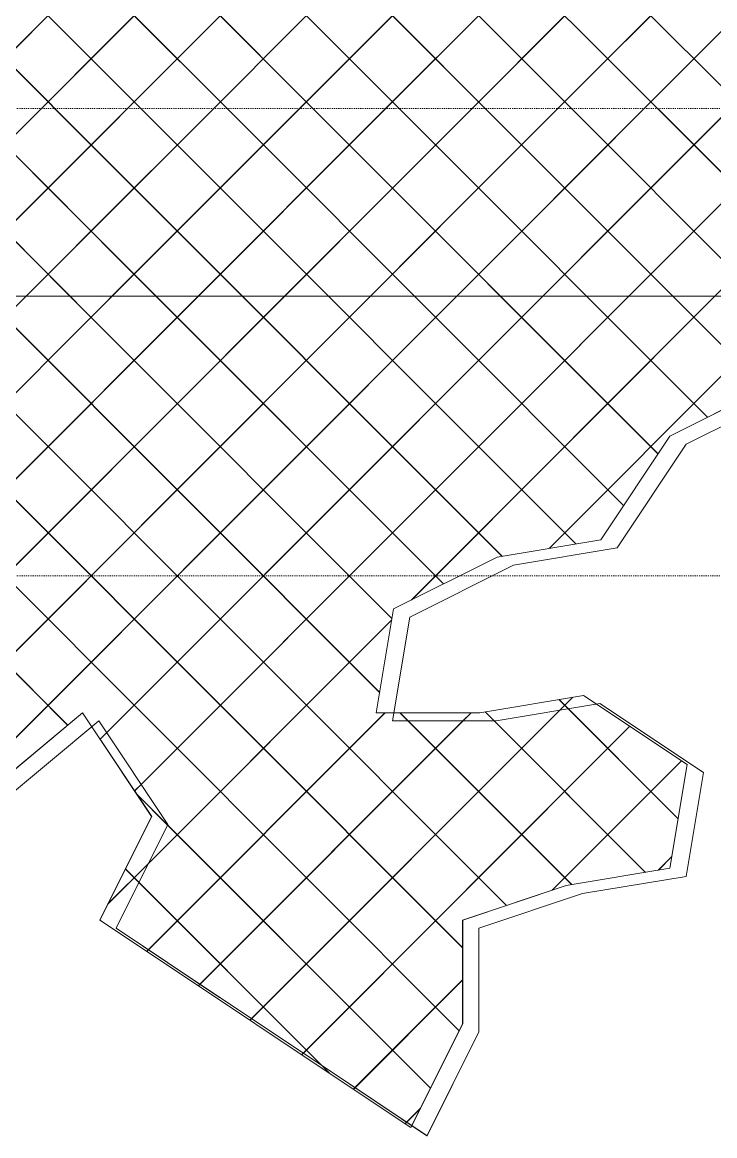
# Model space of a CAD drawing. Header units: millimetres. Extents: x -12186 to 152825, y -4386 to 9463.
# Drawn here: x 59799 to 60429, y 1871 to 2883 of the extents above; entities that cross this region are included whole.
import ezdxf

# ---------------------------------------------------------------- set-up
doc = ezdxf.new("R2010")
doc.units = ezdxf.units.MM
doc.linetypes.add('1000 Dashed', pattern=[2, 1, -1])
for name, color, linetype, lineweight in [('A-FLOR-LEVL', 51, 'Continuous', 5), ('G-ANNO-TEXT', 231, 'Continuous', 5), ('G-IMPT', 8, 'Continuous', 5), ('L-PLNT', 71, 'Continuous', 5)]:
    doc.layers.add(name, color=color, linetype=linetype, lineweight=lineweight)

# ---------------------------------------------------------------- blocks, each defined once
blk = doc.blocks.new('SVA_Shades of Green Tree - Australian_Tree_based_on_Leopard_Tree_2901-V312-Section B-B')
at = {"layer": 'G-IMPT'}
for p, q in [((12808.4, 2801.2), (12339.2, 3271.1)), ((12808.5, 2801.2), (12339.3, 3271.1)), ((12750.9, 2780.3), (12306.5, 3225.4)), ((12751, 2780.3), (12306.7, 3225.4)), ((12286.4, 2690.5), (12801.1, 3206.1)), ((12286.6, 2690.5), (12801.2, 3206.1)), ((12221.4, 2703.8), (12691.5, 3174.7)), ((12221.5, 2703.8), (12691.6, 3174.7)), ((12453.8, 2779.7), (12841.2, 3167.8)), ((12453.9, 2779.7), (12842.3, 3168.7)), ((12822.4, 2865.5), (12534.7, 3153.8)), ((12822.6, 2865.5), (12534.8, 3153.8)), ((12092.7, 2653.3), (12579.2, 3140.6)), ((12092.8, 2653.3), (12579.3, 3140.6)), ((12548.9, 2796.5), (12883.2, 3131.4)), ((12549, 2796.5), (12883.3, 3131.4)), ((12659.1, 2793.8), (12339.6, 3113.8)), ((12659.2, 2793.8), (12339.8, 3113.8)), ((12628.9, 2798.3), (12934.9, 3104.8)), ((12629, 2798.3), (12935, 3104.8)), ((12168.3, 2101.5), (13136.4, 3071.3)), ((12172.2, 2105.5), (13136.3, 3071.3)), ((12376.2, 2231.3), (13214.7, 3071.3)), ((12382, 2237.3), (13214.6, 3071.3)), ((12814, 2826.8), (13058, 3071.3)), ((12814.1, 2826.8), (13058.1, 3071.3)), ((12573.7, 2800.9), (12309.5, 3065.6)), ((12573.8, 2800.9), (12309.6, 3065.6)), ((12381.2, 2758.4), (12098.5, 3041.7)), ((12381.4, 2758.4), (12098.6, 3041.7)), ((12409.3, 2652), (12027.7, 3034.3)), ((12409.2, 2652), (12027.7, 3034.1)), ((12507.2, 2789.2), (12273.9, 3022.8)), ((12507.3, 2789.2), (12274, 3022.8)), ((12440.6, 2777.4), (12206.9, 3011.5)), ((12440.7, 2777.4), (12207, 3011.5)), ((12378.3, 2604.7), (12020.1, 2963.5)), ((12378.2, 2604.7), (12020.1, 2963.4)), ((12697.2, 2788.2), (12835.9, 2927.2)), ((12697.3, 2788.2), (12836.1, 2927.2)), ((12986.1, 2780), (12836.5, 2929.8)), ((12986.2, 2780), (12836.6, 2929.8)), ((12944.7, 2743.1), (12822.4, 2865.5)), ((12944.8, 2743.1), (12822.6, 2865.5)), ((12765.4, 2778.2), (12814, 2826.8)), ((12765.5, 2778.2), (12814.1, 2826.8)), ((12084.9, 2253.2), (12629, 2798.3)), ((12296.7, 2465.5), (12628.9, 2798.3)), ((12408.3, 2655.7), (12548.9, 2796.5)), ((12408.4, 2655.7), (12549, 2796.5)), ((12883.2, 2490.9), (12573.7, 2800.9)), ((12883.4, 2490.9), (12573.8, 2800.9)), ((12952.4, 2656.9), (12808.4, 2801.2)), ((12952.5, 2656.9), (12808.5, 2801.2)), ((12096, 2185.9), (12697.3, 2788.2)), ((12100.6, 2190.7), (12697.2, 2788.2)), ((12851.9, 2443.8), (12507.2, 2789.2)), ((12852, 2443.8), (12507.3, 2789.2)), ((12928.3, 2524.2), (12659.1, 2793.8)), ((12928.4, 2524.2), (12659.2, 2793.8)), ((12131.6, 2143.1), (12765.5, 2778.2)), ((12296.4, 2308.4), (12765.4, 2778.2)), ((12392.2, 2718.1), (12453.8, 2779.7)), ((12392.4, 2718.1), (12453.9, 2779.7)), ((12808.5, 2408.9), (12440.6, 2777.4)), ((12808.6, 2408.9), (12440.7, 2777.4)), ((12960, 2570.8), (12750.9, 2780.3)), ((12960.2, 2570.8), (12751, 2780.3)), ((12741.4, 2397.7), (12381.2, 2758.4)), ((12741.5, 2397.7), (12381.4, 2758.4)), ((12316.3, 2642), (12392.2, 2718.1)), ((12316.4, 2642), (12392.4, 2718.1)), ((12407.5, 2184.3), (12946.5, 2724.1)), ((12413.3, 2190.2), (12946.4, 2724.1)), ((12630.1, 2273.9), (12196.1, 2708.6)), ((12630.2, 2273.9), (12196.3, 2708.6)), ((12745.4, 2080), (12172.1, 2654.2)), ((12745.5, 2080), (12172.2, 2654.2)), ((12359.9, 2607.3), (12408.3, 2655.7)), ((12360, 2607.3), (12408.4, 2655.7)), ((12688.2, 2372.6), (12409.2, 2652)), ((12688.3, 2372.6), (12409.3, 2652)), ((12659.1, 2358), (12952.8, 2652.1)), ((12659.3, 2358), (12952.9, 2652.1)), ((12219.6, 2545.1), (12316.4, 2642)), ((12225.5, 2551), (12316.3, 2642)), ((12251, 2498), (12360, 2607.3)), ((12256.8, 2504), (12359.9, 2607.3)), ((12641.3, 2341.1), (12378.2, 2604.7)), ((12641.4, 2341.1), (12378.3, 2604.7)), ((12784.2, 2404.8), (12959.2, 2580.2)), ((12784.3, 2404.8), (12959.3, 2580.2)), ((12705.7, 2041.5), (12253.1, 2494.8)), ((12705.5, 2041.5), (12280, 2467.7)), ((12702.6, 1966.1), (12226.6, 2442.9)), ((12702.4, 1966.1), (12237.3, 2432.1)), ((12346.7, 2244.2), (12183.9, 2407.2)), ((12346.5, 2244.2), (12194.6, 2396.4)), ((12383.2, 2081.5), (12641.2, 2339.9)), ((12420.2, 2118.6), (12641.1, 2339.9)), ((12512.4, 1975.6), (12805.8, 2269.5)), ((12793.9, 2257.7), (12805.7, 2269.5)), ((12801.6, 2259), (12793.1, 2267.4)), ((12901.6, 2158.9), (12793.3, 2267.4)), ((12901.5, 2158.9), (12801.6, 2259)), ((12418.4, 2038.3), (12635.2, 2255.4)), ((12419.8, 2039.8), (12635, 2255.4)), ((12465.4, 2006.9), (12713.5, 2255.4)), ((12513.7, 1977.1), (12793.9, 2257.7)), ((12655.9, 2248), (12648.5, 2255.4)), ((12804.8, 2099), (12648.7, 2255.4)), ((12705.9, 2248), (12713.3, 2255.4)), ((12734.2, 2248), (12726, 2256.2)), ((12871.9, 2110.2), (12726.2, 2256.2)), ((12466.8, 2008.4), (12705.9, 2248)), ((12559.3, 1944.2), (12857.7, 2243.1)), ((12560.7, 1945.7), (12857.6, 2243.1)), ((12804.7, 2099), (12655.9, 2248)), ((12871.8, 2110.2), (12734.2, 2248)), ((12376.1, 2231.3), (12382, 2237.3)), ((12786.9, 2093.9), (12904.6, 2211.7)), ((12787.1, 2093.9), (12904.7, 2211.7)), ((12407.4, 2184.3), (12413.3, 2190.2)), ((12437.4, 2153.2), (12409.3, 2181.3)), ((12676.5, 1913.9), (12409.5, 2181.3)), ((12676.3, 1913.9), (12438, 2152.6)), ((12383.1, 2081.5), (12420.2, 2118.6)), ((12883.4, 2112.1), (12895.8, 2124.5)), ((12883.6, 2112.1), (12895.9, 2124.5)), ((12411.3, 2100.9), (12398.9, 2113.3)), ((12584.9, 1927.2), (12399.1, 2113.3)), ((12577.2, 1934.7), (12411.3, 2100.9)), ((12418.3, 2038.3), (12419.8, 2039.8)), ((12465.2, 2006.9), (12466.8, 2008.4)), ((12606.3, 1912.8), (12705.7, 2012.3)), ((12607.7, 1914.4), (12705.5, 2012.3)), ((12512.2, 1975.6), (12513.7, 1977.1)), ((12559.2, 1944.2), (12560.7, 1945.7)), ((12584.8, 1927.2), (12577.2, 1934.7)), ((12606.2, 1912.8), (12607.7, 1914.4)), ((12653.3, 1881.5), (12667.3, 1895.4)), ((12654.7, 1883), (12667.1, 1895.4)), ((12653.2, 1881.5), (12654.7, 1883))]:
    blk.add_line(p, q, dxfattribs=at)
at = {"layer": 'G-IMPT', "flags": 128}
for points in [[(12203, 2082.4), (12265.9, 2176.8), (12360.1, 2255.4), (12422.9, 2161.1), (12375.8, 2066.7), (12470.1, 2003.8), (12564.3, 1940.9), (12658.5, 1878), (12705.7, 1972.4), (12705.7, 2066.7), (12799.9, 2098.2), (12894.1, 2113.9), (12909.8, 2208.2), (12815.6, 2271.2), (12721.4, 2255.4), (12627.1, 2255.4), (12642.8, 2349.8), (12737.1, 2397), (12831.3, 2412.7), (12894.1, 2507), (12988.4, 2554.2)], [(12643.1, 2255.4), (12627, 2255.4), (12642.7, 2349.8), (12736.9, 2397), (12831.2, 2412.7), (12894, 2507), (12973.8, 2547)], [(12827.3, 2263.3), (12815.5, 2271.2), (12721.2, 2255.4), (12643.1, 2255.4)], [(12659.4, 1879.9), (12705.5, 1972.4), (12705.5, 2066.7), (12799.8, 2098.2), (12894, 2113.9), (12909.7, 2208.2), (12827.3, 2263.3)], [(12202.9, 2082.4), (12265.7, 2176.8), (12360, 2255.4), (12368.5, 2242.7)], [(12368.5, 2242.7), (12422.8, 2161.1), (12375.7, 2066.7), (12469.9, 2003.8), (12564.2, 1940.9), (12658.4, 1878), (12659.4, 1879.9)]]:
    blk.add_lwpolyline(points, dxfattribs=at)
at = {"layer": 'L-PLNT'}
for p, q in [((12908.9, 2499.7), (12977.5, 2534)), ((12977.5, 2534), (12908.9, 2499.7)), ((12846, 2405.3), (12908.9, 2499.7)), ((12908.8, 2499.7), (12846, 2405.3)), ((12908.8, 2499.7), (12908.9, 2499.7)), ((12751.8, 2389.6), (12846, 2405.3)), ((12846, 2405.3), (12751.8, 2389.6)), ((12846, 2405.3), (12846, 2405.3)), ((12657.6, 2342.4), (12751.8, 2389.6)), ((12751.8, 2389.6), (12657.6, 2342.4)), ((12751.8, 2389.6), (12751.8, 2389.6)), ((12641.8, 2248), (12657.6, 2342.4)), ((12657.5, 2342.4), (12641.8, 2248)), ((12657.5, 2342.4), (12657.6, 2342.4)), ((12830.3, 2263.8), (12736.1, 2248)), ((12736.1, 2248), (12830.3, 2263.8)), ((12924.6, 2200.9), (12830.3, 2263.8)), ((12830.3, 2263.8), (12830.3, 2263.8)), ((12830.3, 2263.7), (12924.5, 2200.9)), ((12280.6, 2169.4), (12374.8, 2248)), ((12374.8, 2248), (12280.6, 2169.4)), ((12374.8, 2248), (12437.7, 2153.7)), ((12437.6, 2153.7), (12374.8, 2248)), ((12374.8, 2248), (12374.8, 2248)), ((12736.1, 2248), (12641.8, 2248)), ((12641.8, 2248), (12736, 2248)), ((12641.8, 2248), (12641.8, 2248)), ((12736, 2248), (12736.1, 2248)), ((12924.5, 2200.9), (12908.8, 2106.5)), ((12908.9, 2106.5), (12924.6, 2200.9)), ((12924.5, 2200.9), (12924.6, 2200.9)), ((12437.7, 2153.7), (12390.5, 2059.3)), ((12390.5, 2059.3), (12437.6, 2153.7)), ((12437.6, 2153.7), (12437.7, 2153.7)), ((12814.6, 2090.8), (12908.9, 2106.5)), ((12908.8, 2106.5), (12814.6, 2090.8)), ((12908.8, 2106.5), (12908.9, 2106.5)), ((12720.4, 2059.3), (12814.6, 2090.8)), ((12814.6, 2090.8), (12720.4, 2059.3)), ((12814.6, 2090.8), (12814.6, 2090.8)), ((12390.5, 2059.3), (12484.8, 1996.4)), ((12484.7, 1996.4), (12390.5, 2059.3)), ((12390.5, 2059.3), (12390.5, 2059.3)), ((12720.3, 2059.3), (12720.3, 1965)), ((12720.3, 2059.3), (12720.4, 2059.3)), ((12720.4, 1965), (12720.4, 2059.3)), ((12484.8, 1996.4), (12579, 1933.5)), ((12579, 1933.5), (12484.8, 1996.4)), ((12720.3, 1965), (12673.2, 1870.6)), ((12673.3, 1870.6), (12720.4, 1965)), ((12720.3, 1965), (12720.4, 1965)), ((12579, 1933.5), (12673.3, 1870.6)), ((12673.2, 1870.6), (12579, 1933.5)), ((12673.2, 1870.6), (12673.3, 1870.6))]:
    blk.add_line(p, q, dxfattribs=at)

msp = doc.modelspace()

# ---------------------------------------------------------------- linework, layer by layer
at = {"layer": 'A-FLOR-LEVL', "linetype": '1000 Dashed'}
for p, q in [((40316.8, 2805), (71229.1, 2805)), ((40316.8, 2380), (71229.1, 2380))]:
    msp.add_line(p, q, dxfattribs=at)
at = {"layer": 'G-ANNO-TEXT', "color": 7}
msp.add_line((59095.8, 2634.3), (62895.5, 2634.3), dxfattribs=at)

# ---------------------------------------------------------------- block references
at = {"layer": 'L-PLNT'}
msp.add_blockref('SVA_Shades of Green Tree - Australian_Tree_based_on_Leopard_Tree_2901-V312-Section B-B', (47494.2, 0), dxfattribs=at)

doc.saveas('drawing.dxf')
